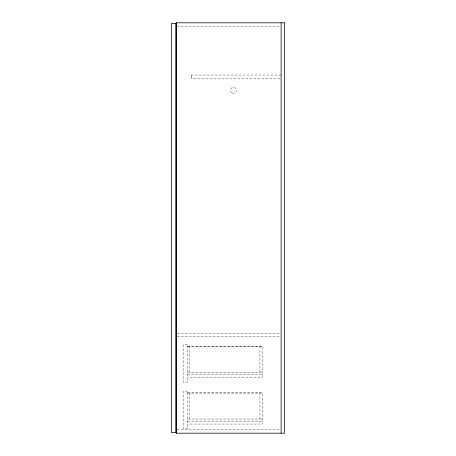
<?xml version="1.0" encoding="UTF-8"?>
<svg xmlns="http://www.w3.org/2000/svg" width="456" height="456" viewBox="0 0 456 456"><rect width="100%" height="100%" fill="white"/><g stroke="black" fill="none" stroke-linecap="round" stroke-linejoin="round"><path stroke-width="0.34" stroke-dasharray="2.28 1.71" d="M177.093 26.157L281.107 26.157M281.221 75.035L191.309 75.035L191.309 78.392L281.221 78.392M177.207 333.211L281.221 333.211M177.207 336.568L281.221 336.568M187.576 346.269L262.194 346.269L262.194 377.425L187.576 377.425M187.576 346.645L262.194 346.645M187.576 372.387L262.194 372.387M187.576 374.627L262.194 374.627M187.576 392.907L262.194 392.907L262.194 424.057L187.576 424.057M187.576 393.021L262.194 393.021M187.576 419.024L262.194 419.024M187.576 421.258L262.194 421.258M177.093 429.843L281.107 429.843M259.954 346.269L259.954 372.387M259.954 392.907L259.954 419.024M191.417 75.035L191.417 78.392M189.816 346.269L189.816 372.387M189.816 392.907L189.816 419.024M187.576 344.776L183.284 344.776L183.284 382.088L187.576 382.088L187.576 344.776M187.576 391.413L183.284 391.413L183.284 428.725L187.576 428.725L187.576 391.413M231.973 92.916A2.987 2.987 0 0 0 236.453 90.328A2.987 2.987 0 0 0 231.973 87.746A2.987 2.987 0 0 0 231.973 92.916"/><path stroke-width="0.68" d="M176.381 333.211L176.381 336.568M281.107 22.8L281.107 433.2M176.381 22.8L176.381 433.2M284.47 22.8L176.272 22.8L176.272 433.2L284.47 433.2L284.47 22.8M175.822 23.359L171.53 23.359L171.53 432.641L175.822 432.641L175.822 23.359"/></g></svg>
